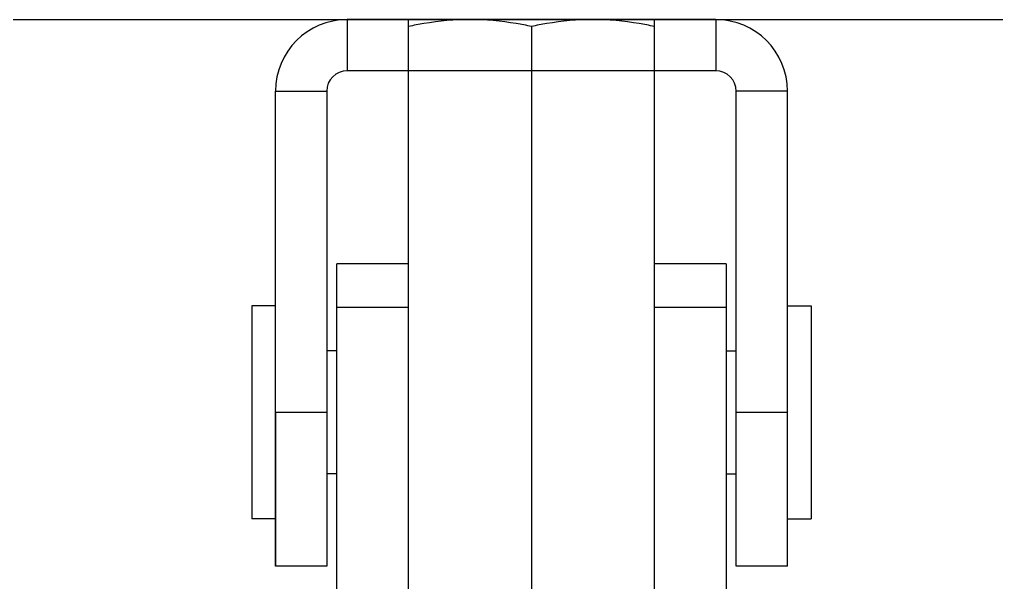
# Model space of a CAD drawing. Extents: x 4995099 to 5303443, y 4627657 to 4889583.
# Drawn here: x 5068822 to 5069797, y 4740767 to 4741329 of the extents above; entities that cross this region are included whole.
import ezdxf

# ---------------------------------------------------------------- set-up
doc = ezdxf.new("R2010")
doc.units = 0
doc.header["$LTSCALE"] = 1000
doc.header["$MEASUREMENT"] = 0
doc.layers.get('0').update_dxf_attribs({"color": 4, "linetype": 'CONTINUOUS'})
doc.layers.add('BZ', color=2, linetype='CONTINUOUS')

msp = doc.modelspace()

# ---------------------------------------------------------------- linework, layer by layer
for p, q in [((5069148.77, 4741328.57), (5069148.77, 4741277.46)), ((5069516.76, 4741328.57), (5069148.77, 4741328.57)), ((5069210.1, 4740545.22), (5069210.1, 4741328.57)), ((5069455.42, 4741328.57), (5069210.1, 4741328.57)), ((5069332.76, 4741321.66), (5069332.76, 4740552.13)), ((5069455.42, 4740545.22), (5069455.42, 4741328.57)), ((5069516.76, 4741328.57), (5069516.76, 4741277.46)), ((5069516.76, 4741277.46), (5069148.77, 4741277.46)), ((5069077.21, 4740783.15), (5069077.21, 4741257.01)), ((5069077.21, 4741257.01), (5069128.32, 4741257.01)), ((5069128.32, 4741257.01), (5069128.32, 4741056.32)), ((5069537.2, 4740783.15), (5069537.2, 4741257.01)), ((5069588.31, 4741257.01), (5069537.2, 4741257.01)), ((5069588.31, 4740783.15), (5069588.31, 4741257.01)), ((5069138.55, 4741035.87), (5069138.55, 4741084.71)), ((5069210.1, 4741084.7), (5069138.55, 4741084.7)), ((5069526.98, 4741084.7), (5069455.42, 4741084.7)), ((5069526.98, 4741084.7), (5069526.98, 4740690.73)), ((5069128.32, 4741056.32), (5069128.32, 4740954.1)), ((5069077.21, 4741042.71), (5069053.66, 4741042.71)), ((5069053.66, 4741042.71), (5069053.66, 4740830.25)), ((5069210.1, 4741041.29), (5069138.55, 4741041.29)), ((5069526.98, 4741041.29), (5069455.42, 4741041.29)), ((5069588.31, 4741042.71), (5069611.86, 4741042.71)), ((5069611.86, 4741042.71), (5069611.86, 4740830.25)), ((5069138.55, 4740979.32), (5069138.55, 4741035.87)), ((5069138.55, 4740997.81), (5069128.32, 4740997.81)), ((5069526.98, 4740997.81), (5069537.2, 4740997.81)), ((5069138.55, 4740729.22), (5069138.55, 4740979.32)), ((5069210.1, 4740980.06), (5069209.98, 4740980.06)), ((5069128.32, 4740954.1), (5069128.32, 4740783.15)), ((5069077.21, 4740936.48), (5069077.21, 4740783.15)), ((5069128.32, 4740936.48), (5069077.21, 4740936.48)), ((5069588.31, 4740936.48), (5069537.2, 4740936.48)), ((5069138.55, 4740875.15), (5069128.32, 4740875.15)), ((5069526.98, 4740875.15), (5069537.2, 4740875.15)), ((5069077.21, 4740830.25), (5069053.66, 4740830.25)), ((5069588.31, 4740830.25), (5069611.86, 4740830.25)), ((5069128.32, 4740783.15), (5069077.21, 4740783.15)), ((5069588.31, 4740783.15), (5069537.2, 4740783.15))]:
    msp.add_line(p, q)
for centre, radius, start, end in [((5069148.77, 4741257.01), 71.55, 90, 180), ((5069516.76, 4741257.01), 71.55, 0, 90), ((5069148.77, 4741257.01), 20.44, 90, 180), ((5069516.76, 4741257.01), 20.44, 0, 90)]:
    msp.add_arc(centre, radius, start, end)
for points, knots in [([(5069271.43, 4741328.57), (5069256, 4741328.57), (5069235.38, 4741326.59), (5069215.15, 4741322.72), (5069210.1, 4741321.66)], [0, 0, 0, 0, 0.749211, 1, 1, 1, 1]), ([(5069332.76, 4741321.66), (5069327.71, 4741322.72), (5069307.49, 4741326.59), (5069286.86, 4741328.57), (5069271.43, 4741328.57)], [0, 0, 0, 0, 0.250789, 1, 1, 1, 1]), ([(5069394.09, 4741328.57), (5069378.67, 4741328.57), (5069358.04, 4741326.59), (5069337.82, 4741322.72), (5069332.76, 4741321.66)], [0, 0, 0, 0, 0.749211, 1, 1, 1, 1]), ([(5069455.42, 4741321.66), (5069450.37, 4741322.72), (5069430.15, 4741326.59), (5069409.52, 4741328.57), (5069394.09, 4741328.57)], [0, 0, 0, 0, 0.250789, 1, 1, 1, 1])]:
    msp.add_open_spline(points, degree=3, knots=knots)
at = {"layer": 'BZ'}
msp.add_line((5056246.1, 4741328.57), (5075116.1, 4741328.57), dxfattribs=at)

doc.saveas('drawing.dxf')
